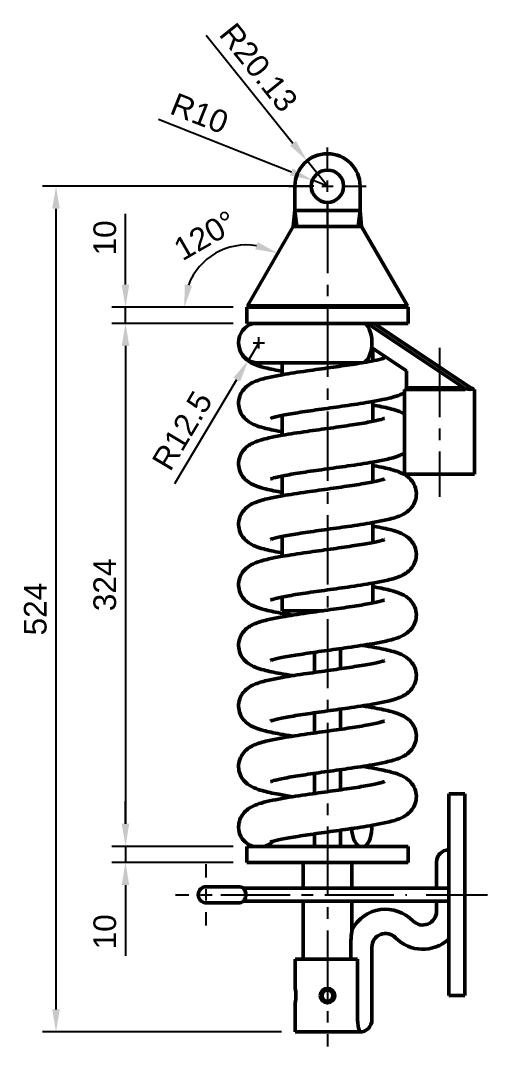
# Model space of a CAD drawing. Header units: millimetres. Extents: x 58 to 239, y 88 to 381.
# Drawn here: x 58.3 to 130.5, y 222.1 to 381 of the extents above; entities that cross this region are included whole.
import ezdxf

# ---------------------------------------------------------------- set-up
doc = ezdxf.new("R2010")
doc.units = ezdxf.units.MM
doc.header["$LTSCALE"] = 0.75
doc.linetypes.add('CENTER2', pattern=[28.575, 19.05, -3.175, 3.175, -3.175])
for name, color, linetype, lineweight in [('FD_Dimensions', 7, 'Continuous', 25), ('Smart Centers', 7, 'CENTER2', 25), ('Visible', 7, 'Continuous', 50)]:
    doc.layers.add(name, color=color, linetype=linetype, lineweight=lineweight)
doc.styles.get("Standard").update_dxf_attribs({"font": 'arial.ttf'})
doc.dimstyles.new('Dim-ISO-25', dxfattribs={"dimtxt": 3.5, "dimasz": 3.5, "dimexe": 2.1, "dimexo": 2.1, "dimgap": 1.4, "dimtad": 1, "dimzin": 12, "dimdsep": 46, "dimtxsty": 'Standard', "dimcen": 0, "dimazin": 3, "dimtp": 0.1, "dimtm": 0.1, "dimtfac": 0.714286, "dimtmove": 0, "dimatfit": 3, "dimfxl": 1, "dimtzin": 12, "dimarcsym": 0})

# ---------------------------------------------------------------- blocks, each defined once
blk = doc.blocks.new('*U1')
at = {"layer": 'Smart Centers', "color": 0, "ltscale": 0.75, "transparency": 16777216}
blk.add_line((0, 113.19), (0, -17.31), dxfattribs=at)
blk = doc.blocks.new('*U2')
at = {"layer": 'Smart Centers', "color": 0, "ltscale": 0.75, "transparency": 16777216}
blk.add_line((0, 12.99), (0, -10.06), dxfattribs=at)
blk = doc.blocks.new('*U3')
at = {"layer": 'Smart Centers', "color": 0, "ltscale": 0.75, "transparency": 16777216}
blk.add_line((-14.38, 0), (14.38, 0), dxfattribs=at)
blk = doc.blocks.new('*U4')
at = {"layer": 'Smart Centers', "color": 0, "ltscale": 0.75, "transparency": 16777216}
blk.add_line((-4.75, 0), (4.75, 0), dxfattribs=at)
blk = doc.blocks.new('*U5')
at = {"layer": 'Smart Centers', "color": 0, "linetype": 'Continuous', "ltscale": 0.75, "transparency": 16777216}
for p, q in [((-0.89, 0), (0.89, 0)), ((0, -0.89), (0, 0.89))]:
    blk.add_line(p, q, dxfattribs=at)
blk = doc.blocks.new('*U6')
at = {"layer": 'Smart Centers', "color": 0, "linetype": 'Continuous', "ltscale": 0.75, "transparency": 16777216}
for p, q in [((-0.89, 0), (0.89, 0)), ((0, -0.89), (0, 0.89))]:
    blk.add_line(p, q, dxfattribs=at)
blk = doc.blocks.new('*U7')
at = {"layer": 'Smart Centers', "color": 0, "ltscale": 0.75, "transparency": 16777216}
for p, q in [((0, 2.68), (0, 4.75)), ((-4.75, 0), (-2.68, 0)), ((2.68, 0), (4.75, 0)), ((0, -4.75), (0, -2.68))]:
    blk.add_line(p, q, dxfattribs=at)
at = {"layer": 'Smart Centers', "color": 0, "linetype": 'Continuous', "ltscale": 0.75, "transparency": 16777216}
for p, q in [((-0.89, 0), (0.89, 0)), ((0, -0.89), (0, 0.89))]:
    blk.add_line(p, q, dxfattribs=at)
blk = doc.blocks.new('*U8')
at = {"layer": 'Smart Centers', "color": 0, "ltscale": 0.75, "transparency": 16777216}
for p, q in [((0, 2.68), (0, 6)), ((-6, 0), (-2.68, 0)), ((2.68, 0), (6, 0)), ((0, -6), (0, -2.68))]:
    blk.add_line(p, q, dxfattribs=at)
at = {"layer": 'Smart Centers', "color": 0, "linetype": 'Continuous', "ltscale": 0.75, "transparency": 16777216}
for p, q in [((-0.89, 0), (0.89, 0)), ((0, -0.89), (0, 0.89))]:
    blk.add_line(p, q, dxfattribs=at)
blk = doc.blocks.new('*D37')
at = {"layer": 'Defpoints', "color": 0, "transparency": 16777216}
for p in [(63.79, 355.37), (105.79, 355.37), (100.79, 224.37)]:
    blk.add_point(p, dxfattribs=at)
at = {"layer": 'FD_Dimensions', "color": 0, "lineweight": -2, "transparency": 16777216}
for p, q in [((103.69, 355.37), (61.69, 355.37)), ((63.79, 227.87), (63.79, 351.87)), ((98.69, 224.37), (61.69, 224.37))]:
    blk.add_line(p, q, dxfattribs=at)
at = {"layer": 'FD_Dimensions', "color": 0, "transparency": 16777216}
for points in [[(63.2, 351.87), (64.37, 351.87), (63.79, 355.37)], [(63.2, 227.87), (64.37, 227.87), (63.79, 224.37)]]:
    blk.add_solid(points, dxfattribs=at)
at = {"layer": 'FD_Dimensions', "color": 0, "transparency": 16777216, "insert": (60.6, 289.87), "char_height": 3.5, "attachment_point": 5, "rotation": 90}
blk.add_mtext('524', dxfattribs=at)
blk = doc.blocks.new('*D38')
at = {"layer": 'Defpoints', "color": 0, "transparency": 16777216}
for p in [(103.46, 356.29), (105.79, 355.37)]:
    blk.add_point(p, dxfattribs=at)
at = {"layer": 'FD_Dimensions', "color": 0, "lineweight": -2, "transparency": 16777216}
for p, q in [((79.63, 365.73), (100.21, 357.58)), ((105.79, 355.37), (103.46, 356.29))]:
    blk.add_line(p, q, dxfattribs=at)
at = {"layer": 'FD_Dimensions', "color": 0, "transparency": 16777216}
blk.add_solid([(100.42, 358.12), (99.99, 357.04), (103.46, 356.29)], dxfattribs=at)
at = {"layer": 'FD_Dimensions', "color": 0, "transparency": 16777216, "insert": (85.99, 366.64), "char_height": 3.5, "attachment_point": 5, "rotation": 338.3956}
blk.add_mtext('R10', dxfattribs=at)
blk = doc.blocks.new('*D39')
at = {"layer": 'Defpoints', "color": 0, "transparency": 16777216}
for p in [(102.64, 359.3), (105.79, 355.37)]:
    blk.add_point(p, dxfattribs=at)
at = {"layer": 'FD_Dimensions', "color": 0, "lineweight": -2, "transparency": 16777216}
for p, q in [((87.03, 378.77), (100.45, 362.03)), ((105.79, 355.37), (102.64, 359.3))]:
    blk.add_line(p, q, dxfattribs=at)
at = {"layer": 'FD_Dimensions', "color": 0, "transparency": 16777216}
blk.add_solid([(100.9, 362.39), (99.99, 361.66), (102.64, 359.3)], dxfattribs=at)
at = {"layer": 'FD_Dimensions', "color": 0, "transparency": 16777216, "insert": (95.13, 373.76), "char_height": 3.5, "attachment_point": 5, "rotation": 308.7182}
blk.add_mtext('R20.13', dxfattribs=at)
blk = doc.blocks.new('*D40')
at = {"layer": 'Defpoints', "color": 0, "transparency": 16777216}
for p in [(100.5, 349.12), (91.61, 346.12), (93.29, 336.62), (93.41, 336.84), (118.29, 336.62)]:
    blk.add_point(p, dxfattribs=at)
at = {"layer": 'FD_Dimensions', "color": 0, "lineweight": -2, "transparency": 16777216}
blk.add_line((91.19, 336.62), (81.54, 336.62), dxfattribs=at)
blk.add_arc((93.29, 336.62), 9.65, 80.8979, 159.1021, dxfattribs=at)
at = {"layer": 'FD_Dimensions', "color": 0, "transparency": 16777216}
for points in [[(95.01, 346.7), (94.62, 345.6), (98.11, 344.98)], [(84.84, 339.96), (83.7, 340.17), (83.64, 336.62)]]:
    blk.add_solid(points, dxfattribs=at)
at = {"layer": 'FD_Dimensions', "color": 0, "transparency": 16777216, "insert": (86.87, 347.74), "char_height": 3.5, "attachment_point": 5, "rotation": 30}
blk.add_mtext('120°', dxfattribs=at)
blk = doc.blocks.new('*D41')
at = {"layer": 'Defpoints', "color": 0, "transparency": 16777216}
for p in [(95.16, 331.12), (93.56, 328.44)]:
    blk.add_point(p, dxfattribs=at)
at = {"layer": 'FD_Dimensions', "color": 0, "lineweight": -2, "transparency": 16777216}
for p, q in [((95.16, 331.12), (93.56, 328.44)), ((82.15, 309.32), (91.76, 325.43))]:
    blk.add_line(p, q, dxfattribs=at)
at = {"layer": 'FD_Dimensions', "color": 0, "transparency": 16777216}
blk.add_solid([(91.26, 325.73), (92.27, 325.13), (93.56, 328.44)], dxfattribs=at)
at = {"layer": 'FD_Dimensions', "color": 0, "transparency": 16777216, "insert": (83.32, 317.51), "char_height": 3.5, "attachment_point": 5, "rotation": 59.1659}
blk.add_mtext('R12.5', dxfattribs=at)
blk = doc.blocks.new('*D42')
at = {"layer": 'Defpoints', "color": 0, "transparency": 16777216}
for p in [(93.29, 334.12), (74.54, 253.12), (93.29, 253.12)]:
    blk.add_point(p, dxfattribs=at)
at = {"layer": 'FD_Dimensions', "color": 0, "lineweight": -2, "transparency": 16777216}
for p, q in [((91.19, 334.12), (72.44, 334.12)), ((74.54, 330.62), (74.54, 256.62)), ((91.19, 253.12), (72.44, 253.12))]:
    blk.add_line(p, q, dxfattribs=at)
at = {"layer": 'FD_Dimensions', "color": 0, "transparency": 16777216}
for points in [[(73.95, 330.62), (75.12, 330.62), (74.54, 334.12)], [(73.95, 256.62), (75.12, 256.62), (74.54, 253.12)]]:
    blk.add_solid(points, dxfattribs=at)
at = {"layer": 'FD_Dimensions', "color": 0, "transparency": 16777216, "insert": (71.35, 293.62), "char_height": 3.5, "attachment_point": 5, "rotation": 90}
blk.add_mtext('324', dxfattribs=at)
blk = doc.blocks.new('*D52')
at = {"layer": 'Defpoints', "color": 0, "transparency": 16777216}
for p in [(93.29, 253.12), (74.54, 250.62), (93.29, 250.62)]:
    blk.add_point(p, dxfattribs=at)
at = {"layer": 'FD_Dimensions', "color": 0, "lineweight": -2, "transparency": 16777216}
for p, q in [((74.54, 256.62), (74.54, 260.12)), ((91.19, 253.12), (72.44, 253.12)), ((74.54, 253.12), (74.54, 250.62)), ((91.19, 250.62), (72.44, 250.62)), ((74.54, 247.12), (74.54, 236.15))]:
    blk.add_line(p, q, dxfattribs=at)
at = {"layer": 'FD_Dimensions', "color": 0, "transparency": 16777216}
for points in [[(73.95, 256.62), (75.12, 256.62), (74.54, 253.12)], [(73.95, 247.12), (75.12, 247.12), (74.54, 250.62)]]:
    blk.add_solid(points, dxfattribs=at)
at = {"layer": 'FD_Dimensions', "color": 0, "transparency": 16777216, "insert": (71.35, 239.88), "char_height": 3.5, "attachment_point": 5, "rotation": 90}
blk.add_mtext('10', dxfattribs=at)
blk = doc.blocks.new('*D54')
at = {"layer": 'Defpoints', "color": 0, "transparency": 16777216}
for p in [(93.29, 336.62), (74.54, 334.12), (93.29, 334.12)]:
    blk.add_point(p, dxfattribs=at)
at = {"layer": 'FD_Dimensions', "color": 0, "lineweight": -2, "transparency": 16777216}
for p, q in [((74.54, 340.12), (74.54, 351.09)), ((91.19, 336.62), (72.44, 336.62)), ((74.54, 334.12), (74.54, 336.62)), ((91.19, 334.12), (72.44, 334.12)), ((74.54, 330.62), (74.54, 327.12))]:
    blk.add_line(p, q, dxfattribs=at)
at = {"layer": 'FD_Dimensions', "color": 0, "transparency": 16777216}
for points in [[(73.95, 340.12), (75.12, 340.12), (74.54, 336.62)], [(73.95, 330.62), (75.12, 330.62), (74.54, 334.12)]]:
    blk.add_solid(points, dxfattribs=at)
at = {"layer": 'FD_Dimensions', "color": 0, "transparency": 16777216, "insert": (71.35, 347.36), "char_height": 3.5, "attachment_point": 5, "rotation": 90}
blk.add_mtext('10', dxfattribs=at)

msp = doc.modelspace()

# ---------------------------------------------------------------- linework, layer by layer
at = {"layer": 'Visible', "extrusion": (0, 1, 0)}
for p, q in [((100.7525, 355.3711), (100.7525, 351.6211)), ((110.8187, 351.6211), (110.8187, 355.3711)), ((100.5025, 349.1211), (100.7525, 351.6211)), ((100.8972, 351.6211), (100.7525, 351.6211)), ((101.054, 349.1211), (100.7525, 351.6211)), ((110.674, 351.6211), (100.8972, 351.6211)), ((110.5172, 349.1211), (110.8187, 351.6211)), ((110.8187, 351.6211), (110.674, 351.6211)), ((110.8187, 351.6211), (111.0687, 349.1211)), ((100.5025, 349.1211), (93.4106, 336.8376)), ((100.5025, 349.1211), (101.054, 349.1211)), ((101.054, 349.1211), (102.5125, 349.1211)), ((102.5125, 349.1211), (109.0587, 349.1211)), ((109.0587, 349.1211), (110.5172, 349.1211)), ((110.5172, 349.1211), (111.0687, 349.1211)), ((111.0687, 349.1211), (118.1606, 336.8376)), ((118.2856, 336.6211), (93.2856, 336.6211)), ((93.2856, 336.6211), (93.2856, 334.1211)), ((93.4106, 336.8376), (118.1606, 336.8376)), ((93.5356, 336.6211), (93.4106, 336.8376)), ((118.0356, 336.6211), (118.1606, 336.8376)), ((118.2856, 336.6211), (118.2856, 334.1211)), ((93.2856, 334.1211), (118.2856, 334.1211)), ((111.9973, 334.1211), (126.9528, 324.1508)), ((112.9973, 334.1211), (127.9528, 324.1508)), ((118.0335, 326.7772), (112.617, 330.3882)), ((112.7856, 328.3146), (112.7856, 330.2758)), ((95.1606, 327.9961), (111.0981, 327.9961)), ((98.7856, 326.1631), (98.7856, 327.9961)), ((118.0335, 326.7772), (118.0335, 324.1508)), ((117.7276, 323.9008), (127.0761, 323.9008)), ((117.7276, 323.9008), (117.7276, 310.7758)), ((126.9528, 324.1508), (118.0335, 324.1508)), ((126.9528, 324.1508), (127.1282, 323.9753)), ((127.9528, 324.1508), (128.3036, 323.9753)), ((128.3261, 323.9008), (128.5529, 323.9008)), ((128.5529, 323.9008), (128.5529, 310.7758)), ((112.7856, 318.9396), (112.7856, 322.0165)), ((98.7856, 316.7881), (98.7856, 319.8653)), ((112.7856, 309.5646), (112.7856, 312.6415)), ((98.7856, 307.4131), (98.7856, 310.4901)), ((117.7276, 310.7758), (128.5529, 310.7758)), ((112.7856, 300.1896), (112.7856, 303.2665)), ((98.7856, 298.0381), (98.7856, 301.1151)), ((112.7856, 290.8146), (112.7856, 293.8915)), ((98.7856, 289.6211), (98.7856, 291.7401)), ((105.1177, 289.6211), (98.7856, 289.6211)), ((103.7856, 289.6211), (103.7856, 289.4334)), ((103.7856, 283.1811), (103.7856, 280.0584)), ((107.7856, 283.7463), (107.7856, 280.6235)), ((103.7856, 273.8061), (103.7856, 270.6834)), ((107.7856, 274.3713), (107.7856, 271.2485)), ((103.7856, 264.4311), (103.7856, 261.3084)), ((107.7856, 264.9963), (107.7856, 261.8735)), ((124.5356, 229.9961), (124.5356, 261.2461)), ((124.5356, 261.2461), (127.0356, 261.2461)), ((127.0356, 229.9961), (127.0356, 261.2461)), ((103.7856, 255.0561), (103.7856, 253.1211)), ((107.7856, 255.6213), (107.7856, 253.1211)), ((93.2856, 253.1211), (118.2856, 253.1211)), ((93.2856, 253.1211), (93.2856, 250.6211)), ((118.2856, 253.1211), (118.2856, 250.6211)), ((93.2856, 250.6211), (118.2856, 250.6211)), ((102.0356, 250.6211), (102.0356, 246.6211)), ((109.5356, 250.6211), (109.5356, 246.6211)), ((122.6606, 246.6211), (122.6606, 250.6801)), ((92.0356, 246.8711), (87.0356, 246.8711)), ((92.7856, 246.6211), (114.5356, 246.6211)), ((124.5356, 246.6211), (114.5356, 246.6211)), ((87.0356, 244.3711), (92.0356, 244.3711)), ((92.7856, 244.6211), (114.5356, 244.6211)), ((102.0356, 244.6211), (102.0356, 235.6211)), ((109.5356, 244.6211), (109.5356, 239.8275)), ((114.5356, 244.6211), (124.5356, 244.6211)), ((122.6606, 243.0582), (122.6606, 244.6211)), ((109.3876, 237.4961), (109.3876, 235.6211)), ((112.6606, 226.2461), (112.6606, 237.4961)), ((110.4341, 235.6211), (100.7856, 235.6211)), ((100.7856, 231.1211), (100.7856, 235.6211)), ((110.4341, 226.2461), (110.4341, 235.6211)), ((100.7856, 224.3711), (100.7856, 228.8711)), ((124.5356, 229.9961), (127.0356, 229.9961)), ((110.7856, 224.3711), (100.7856, 224.3711))]:
    msp.add_line(p, q, dxfattribs=at)
at = {"layer": 'Visible', "extrusion": (1.22465e-16, 0, -1)}
for centre, radius in [((-105.7856, 355.3711), 2.5), ((-105.7856, 229.9961), 1.125), ((-105.7856, 229.9961), 0.8474)]:
    msp.add_circle(centre, radius, dxfattribs=at)
at = {"layer": 'Visible'}
for centre, radius, start, end in [((105.7856, 355.3711), 5.0331, 0, 180), ((95.1606, 331.1211), 3.125, 106.260205, 180), ((95.1606, 331.1211), 3.125, 180, 270), ((95.1606, 256.1211), 3.125, 180, 253.739795), ((95.1606, 256.1211), 3.125, 286.260205, 314.913547), ((120.5356, 243.0582), 2.125, 224.048626, 0), ((114.7856, 237.4961), 2.125, 44.048626, 180)]:
    msp.add_arc(centre, radius, start, end, dxfattribs=at)
at = {"layer": 'Visible', "extrusion": (1.22465e-16, 0, -1)}
for centre, radius, start, end in [((-108.572, 348.3165), 20.4508, 252.870577, 262.011581), ((-124.5356, 250.6801), 1.875, 0, 90), ((-87.0356, 245.6211), 1.25, 270, 90), ((-92.0356, 245.6211), 1.25, 90, 126.869898), ((-92.0356, 245.6211), 1.25, 233.130102, 270), ((-114.7856, 237.4961), 5.875, 27.9962, 135.951374), ((-126.8083, 237.5566), 17.4205, 359.80079, 8.907138), ((-120.5356, 243.0582), 5.875, 227.089816, 315.951374), ((-95.8094, 229.9836), 5.1045, 167.124427, 179.859896), ((-95.8094, 230.0085), 5.1045, 180.140104, 192.875573), ((-115.7676, 226.2774), 5.3339, 339.060808, 359.663235), ((-110.7856, 226.2461), 1.875, 180, 270)]:
    msp.add_arc(centre, radius, start, end, dxfattribs=at)
at = {"layer": 'Visible', "extrusion": (1.22465e-16, 1.75162e-46, -1)}
msp.add_ellipse((111.0981, 331.1211), major_axis=(0, 3.125), ratio=0.5, start_param=0.28379411, end_param=3.14159265, dxfattribs=at)
at = {"layer": 'Visible'}
for centre, major_axis, ratio, start_param, end_param in [((123.1403, 325.1508), (4.6875, 4.6875), 0.57735027, 2.2802147, 2.3274389), ((123.1403, 325.1508), (4.6875, 4.6875), 0.57735027, 5.00294396, 5.01708163), ((123.1403, 327.0258), (-5.3729, 2.8755), 0.22773508, 2.52036969, 2.95818194), ((111.0981, 256.1211), (0, 3.125), 0.5, 1.64977173, 2.85779854), ((111.0981, 256.1211), (0, 3.125), 0.5, 3.42538676, 4.79170753)]:
    msp.add_ellipse(centre, major_axis=major_axis, ratio=ratio, start_param=start_param, end_param=end_param, dxfattribs=at)
at = {"layer": 'Visible', "extrusion": (1.22465e-16, -2.46519e-32, -1)}
msp.add_ellipse((123.1403, 325.1508), major_axis=(-4.6875, 4.6875), ratio=0.57735027, start_param=2.31330122, end_param=2.3274389, dxfattribs=at)
at = {"layer": 'Visible'}
for points, knots in [([(98.7856, 326.704), (98.6921, 326.7205), (98.5996, 326.737), (97.5266, 326.9312), (96.6611, 327.1113), (95.4755, 327.4285), (95.0727, 327.553), (94.2167, 327.8929), (93.7372, 328.1191), (92.9987, 328.7572), (92.7514, 329.0291), (92.344, 329.6771), (92.1835, 330.0629), (92.0581, 330.6794), (92.0356, 330.9007), (92.0356, 331.1211)], [232.07471933, 232.07471933, 232.07471933, 232.07471933, 232.21469525, 232.21469525, 233.71900898, 233.71900898, 234.61350406, 234.61350406, 235.66169899, 235.66169899, 236.19180693, 236.19180693, 236.73573402, 236.73573402, 237.02619706, 237.02619706, 237.02619706, 237.02619706]), ([(98.7856, 317.329), (98.6921, 317.3455), (98.5996, 317.362), (97.5266, 317.5562), (96.6611, 317.7363), (95.4755, 318.0535), (95.0727, 318.178), (94.2167, 318.5179), (93.7372, 318.7441), (92.9987, 319.3822), (92.7514, 319.6541), (92.344, 320.3021), (92.1835, 320.6879), (92.026, 321.4624), (92.0155, 321.8573), (92.1282, 322.6079), (92.2513, 322.9722), (92.5912, 323.617), (92.8117, 323.9029), (93.2836, 324.3758), (93.5371, 324.5635), (94.0829, 324.9014), (94.3741, 325.0361), (95.2926, 325.4028), (95.9508, 325.5795), (97.3519, 325.8977), (98.0513, 326.0338), (99.9515, 326.3685), (101.2608, 326.5691), (103.8, 326.9376), (105.0493, 327.111), (107.4107, 327.4436), (108.5573, 327.6075), (110.1003, 327.8442), (110.5792, 327.9204), (111.0324, 327.9961)], [202.44596018, 202.44596018, 202.44596018, 202.44596018, 202.5859361, 202.5859361, 204.09024984, 204.09024984, 204.98474491, 204.98474491, 206.03293984, 206.03293984, 206.56304779, 206.56304779, 207.10697487, 207.10697487, 207.61128177, 207.61128177, 208.11063923, 208.11063923, 208.61485708, 208.61485708, 209.14000474, 209.14000474, 209.80261614, 209.80261614, 211.22499163, 211.22499163, 212.36589941, 212.36589941, 214.06881814, 214.06881814, 215.54585014, 215.54585014, 216.94110775, 216.94110775, 217.5972315, 217.5972315, 217.5972315, 217.5972315]), ([(117.7276, 323.4271), (117.7163, 323.4203), (117.7051, 323.4137), (117.3729, 323.2192), (117.0666, 323.0859), (116.0384, 322.6996), (115.2565, 322.5056), (113.6769, 322.1751), (112.9638, 322.0442), (111.0607, 321.7236), (109.7761, 321.5313), (107.277, 321.1727), (106.0379, 321.0011), (103.7072, 320.6713), (102.581, 320.5083), (100.5825, 320.1955), (99.6733, 320.0406), (98.5824, 319.8255), (98.2698, 319.7589), (97.7552, 319.6386), (97.543, 319.5837), (97.2315, 319.4941), (97.1186, 319.4569), (97.0034, 319.4148), (96.9769, 319.4032), (96.9769, 319.4032)], [16.60772277, 16.60772277, 16.60772277, 16.60772277, 16.63236388, 16.63236388, 17.33655919, 17.33655919, 18.95460081, 18.95460081, 20.05928563, 20.05928563, 21.69370385, 21.69370385, 23.15483136, 23.15483136, 24.54237954, 24.54237954, 25.86975952, 25.86975952, 26.47631357, 26.47631357, 27.01971092, 27.01971092, 27.4816576, 27.4816576, 27.79509293, 27.79509293, 27.79509293, 27.79509293]), ([(112.7856, 321.4756), (112.8923, 321.4568), (112.9977, 321.438), (114.0812, 321.2411), (114.9439, 321.0608), (116.1278, 320.7416), (116.5309, 320.616), (117.1878, 320.3514), (117.4556, 320.2315), (117.7276, 320.0687)], [39.50110448, 39.50110448, 39.50110448, 39.50110448, 39.66069204, 39.66069204, 41.16676236, 41.16676236, 42.06558448, 42.06558448, 42.65854261, 42.65854261, 42.65854261, 42.65854261]), ([(98.7856, 307.954), (98.6921, 307.9705), (98.5996, 307.987), (97.5266, 308.1812), (96.6611, 308.3613), (95.4755, 308.6785), (95.0727, 308.803), (94.2167, 309.1429), (93.7372, 309.3691), (92.9987, 310.0072), (92.7514, 310.2791), (92.344, 310.9271), (92.1835, 311.3129), (92.026, 312.0874), (92.0155, 312.4823), (92.1282, 313.2329), (92.2513, 313.5972), (92.5912, 314.242), (92.8117, 314.5279), (93.2836, 315.0008), (93.5371, 315.1885), (94.0829, 315.5264), (94.3741, 315.6611), (95.2926, 316.0278), (95.9508, 316.2045), (97.3519, 316.5227), (98.0513, 316.6588), (99.9515, 316.9935), (101.2608, 317.1941), (103.8, 317.5626), (105.0493, 317.736), (107.4107, 318.0686), (108.5573, 318.2325), (110.6119, 318.5477), (111.5562, 318.7039), (113.0864, 318.9939), (113.7196, 319.1359), (114.2984, 319.2975), (114.431, 319.3402), (114.5641, 319.3882), (114.5943, 319.4014), (114.5943, 319.4014)], [172.81720103, 172.81720103, 172.81720103, 172.81720103, 172.95717696, 172.95717696, 174.46149069, 174.46149069, 175.35598576, 175.35598576, 176.4041807, 176.4041807, 176.93428864, 176.93428864, 177.47821572, 177.47821572, 177.98252262, 177.98252262, 178.48188008, 178.48188008, 178.98609793, 178.98609793, 179.51124559, 179.51124559, 180.173857, 180.173857, 181.59623248, 181.59623248, 182.73714026, 182.73714026, 184.44005899, 184.44005899, 185.91709099, 185.91709099, 187.31234861, 187.31234861, 188.64864925, 188.64864925, 189.89628336, 189.89628336, 190.40451207, 190.40451207, 190.7400203, 190.7400203, 190.7400203, 190.7400203]), ([(117.7276, 314.052), (117.4466, 313.884), (117.1761, 313.7601), (116.2784, 313.4018), (115.6201, 313.225), (114.2188, 312.9068), (113.5193, 312.7707), (111.6191, 312.4361), (110.3099, 312.2354), (107.7707, 311.867), (106.5214, 311.6936), (104.16, 311.361), (103.0134, 311.1971), (100.9589, 310.8819), (100.0147, 310.7257), (98.4846, 310.4357), (97.8515, 310.2937), (97.2728, 310.1321), (97.1402, 310.0894), (97.0072, 310.0414), (96.9769, 310.0282), (96.9769, 310.0282)], [46.24261627, 46.24261627, 46.24261627, 46.24261627, 46.85792242, 46.85792242, 48.28052032, 48.28052032, 49.42140741, 49.42140741, 51.12423224, 51.12423224, 52.60124419, 52.60124419, 53.99649299, 53.99649299, 55.33278384, 55.33278384, 56.58039933, 56.58039933, 57.08860283, 57.08860283, 57.42395891, 57.42395891, 57.42395891, 57.42395891]), ([(112.7856, 312.1006), (112.8793, 312.0841), (112.9719, 312.0676), (114.045, 311.8733), (114.9105, 311.6933), (116.096, 311.376), (116.4989, 311.2515), (117.3549, 310.9116), (117.8343, 310.6854), (118.5727, 310.0473), (118.8199, 309.7754), (119.2273, 309.1275), (119.3877, 308.7418), (119.5453, 307.9673), (119.5558, 307.5723), (119.4431, 306.8218), (119.32, 306.4574), (118.9801, 305.8126), (118.7595, 305.5267), (118.2877, 305.0539), (118.0341, 304.8661), (117.4883, 304.5282), (117.1971, 304.3935), (116.2787, 304.0269), (115.6205, 303.8501), (114.2194, 303.532), (113.5199, 303.3958), (111.6198, 303.0612), (110.3105, 302.8605), (107.7713, 302.4921), (106.522, 302.3186), (104.1605, 301.986), (103.0139, 301.8222), (100.9593, 301.507), (100.0151, 301.3508), (98.4849, 301.0608), (97.8517, 300.9187), (97.2729, 300.7571), (97.1403, 300.7144), (97.0072, 300.6664), (96.9769, 300.6532), (96.9769, 300.6532)], [69.12989943, 69.12989943, 69.12989943, 69.12989943, 69.27006968, 69.27006968, 70.7744007, 70.7744007, 71.66893807, 71.66893807, 72.71702222, 72.71702222, 73.24699315, 73.24699315, 73.79091371, 73.79091371, 74.29522098, 74.29522098, 74.79457842, 74.79457842, 75.29879627, 75.29879627, 75.82394389, 75.82394389, 76.48655502, 76.48655502, 77.90892914, 77.90892914, 79.04983705, 79.04983705, 80.75275635, 80.75275635, 82.22978848, 82.22978848, 83.62504615, 83.62504615, 84.96134685, 84.96134685, 86.20898107, 86.20898107, 86.71720994, 86.71720994, 87.05271911, 87.05271911, 87.05271911, 87.05271911]), ([(98.7856, 298.579), (98.6921, 298.5955), (98.5996, 298.612), (97.5266, 298.8062), (96.6611, 298.9863), (95.4755, 299.3035), (95.0727, 299.428), (94.2167, 299.7679), (93.7372, 299.9941), (92.9987, 300.6322), (92.7514, 300.9041), (92.344, 301.5521), (92.1835, 301.9379), (92.026, 302.7124), (92.0155, 303.1073), (92.1282, 303.8579), (92.2513, 304.2222), (92.5912, 304.867), (92.8117, 305.1529), (93.2836, 305.6258), (93.5371, 305.8135), (94.0829, 306.1514), (94.3741, 306.2861), (95.2926, 306.6528), (95.9508, 306.8295), (97.3519, 307.1477), (98.0513, 307.2838), (99.9515, 307.6185), (101.2608, 307.8191), (103.8, 308.1876), (105.0493, 308.361), (107.4107, 308.6936), (108.5573, 308.8575), (110.6119, 309.1727), (111.5562, 309.3289), (113.0864, 309.6189), (113.7196, 309.7609), (114.2984, 309.9225), (114.431, 309.9652), (114.5641, 310.0132), (114.5943, 310.0264), (114.5943, 310.0264)], [143.18844189, 143.18844189, 143.18844189, 143.18844189, 143.32841782, 143.32841782, 144.83273156, 144.83273156, 145.72722664, 145.72722664, 146.77542156, 146.77542156, 147.30552949, 147.30552949, 147.84945658, 147.84945658, 148.35376348, 148.35376348, 148.85312093, 148.85312093, 149.35733879, 149.35733879, 149.88248645, 149.88248645, 150.54509785, 150.54509785, 151.96747333, 151.96747333, 153.10838111, 153.10838111, 154.81129984, 154.81129984, 156.28833184, 156.28833184, 157.68358946, 157.68358946, 159.01989011, 159.01989011, 160.26752421, 160.26752421, 160.77575293, 160.77575293, 161.11126116, 161.11126116, 161.11126116, 161.11126116]), ([(112.7856, 302.7256), (112.8792, 302.7091), (112.9717, 302.6926), (114.0447, 302.4984), (114.9102, 302.3184), (116.0957, 302.0011), (116.4986, 301.8767), (117.3546, 301.5367), (117.8341, 301.3105), (118.5725, 300.6724), (118.8198, 300.4005), (119.2273, 299.7526), (119.3877, 299.3668), (119.5453, 298.5923), (119.5558, 298.1973), (119.4431, 297.4468), (119.32, 297.0824), (118.9801, 296.4376), (118.7595, 296.1517), (118.2877, 295.6789), (118.0341, 295.4911), (117.4883, 295.1532), (117.1971, 295.0185), (116.2787, 294.6519), (115.6205, 294.4751), (114.2194, 294.157), (113.5199, 294.0208), (111.6198, 293.6862), (110.3105, 293.4855), (107.7713, 293.1171), (106.522, 292.9436), (104.1605, 292.611), (103.0139, 292.4472), (100.9593, 292.132), (100.0151, 291.9758), (98.4849, 291.6858), (97.8517, 291.5437), (97.2729, 291.3821), (97.1403, 291.3394), (97.0072, 291.2914), (96.9769, 291.2782), (96.9769, 291.2782)], [98.75865898, 98.75865898, 98.75865898, 98.75865898, 98.89863371, 98.89863371, 100.40294734, 100.40294734, 101.29744215, 101.29744215, 102.34563776, 102.34563776, 102.87574655, 102.87574655, 103.41967367, 103.41967367, 103.92398057, 103.92398057, 104.42333803, 104.42333803, 104.92755588, 104.92755588, 105.45270354, 105.45270354, 106.11531495, 106.11531495, 107.53769044, 107.53769044, 108.67859822, 108.67859822, 110.38151694, 110.38151694, 111.85854894, 111.85854894, 113.25380656, 113.25380656, 114.5901072, 114.5901072, 115.83774131, 115.83774131, 116.34597002, 116.34597002, 116.68147825, 116.68147825, 116.68147825, 116.68147825]), ([(100.4119, 288.9335), (99.7402, 289.0396), (99.1001, 289.1464), (97.5266, 289.4312), (96.6611, 289.6113), (95.4755, 289.9285), (95.0727, 290.053), (94.2167, 290.3929), (93.7372, 290.6191), (92.9987, 291.2572), (92.7514, 291.5291), (92.344, 292.1771), (92.1835, 292.5629), (92.026, 293.3374), (92.0155, 293.7323), (92.1282, 294.4829), (92.2513, 294.8472), (92.5912, 295.492), (92.8117, 295.7779), (93.2836, 296.2508), (93.5371, 296.4385), (94.0829, 296.7764), (94.3741, 296.9111), (95.2926, 297.2778), (95.9508, 297.4545), (97.3519, 297.7727), (98.0513, 297.9088), (99.9515, 298.2435), (101.2608, 298.4441), (103.8, 298.8126), (105.0493, 298.986), (107.4107, 299.3186), (108.5573, 299.4825), (110.6119, 299.7977), (111.5562, 299.9539), (113.0864, 300.2439), (113.7196, 300.3859), (114.2984, 300.5475), (114.431, 300.5902), (114.5641, 300.6382), (114.5943, 300.6514), (114.5943, 300.6514)], [112.79257173, 112.79257173, 112.79257173, 112.79257173, 113.69965629, 113.69965629, 115.20396981, 115.20396981, 116.09846437, 116.09846437, 117.14666066, 117.14666066, 117.67677028, 117.67677028, 118.22069744, 118.22069744, 118.72500433, 118.72500433, 119.22436179, 119.22436179, 119.72857965, 119.72857965, 120.25372731, 120.25372731, 120.91633871, 120.91633871, 122.33871422, 122.33871422, 123.47962199, 123.47962199, 125.18254071, 125.18254071, 126.65957271, 126.65957271, 128.05483033, 128.05483033, 129.39113098, 129.39113098, 130.63876508, 130.63876508, 131.14699379, 131.14699379, 131.48250201, 131.48250201, 131.48250201, 131.48250201]), ([(112.7856, 293.3506), (112.8792, 293.3341), (112.9717, 293.3176), (114.0447, 293.1234), (114.9102, 292.9434), (116.0957, 292.6261), (116.4986, 292.5017), (117.3546, 292.1617), (117.8341, 291.9355), (118.5725, 291.2974), (118.8198, 291.0255), (119.2273, 290.3776), (119.3877, 289.9918), (119.5453, 289.2173), (119.5558, 288.8223), (119.4431, 288.0718), (119.32, 287.7074), (118.9801, 287.0626), (118.7595, 286.7767), (118.2877, 286.3039), (118.0341, 286.1161), (117.4883, 285.7782), (117.1971, 285.6435), (116.2787, 285.2769), (115.6205, 285.1001), (114.2194, 284.782), (113.5199, 284.6458), (111.6198, 284.3112), (110.3105, 284.1105), (107.7713, 283.7421), (106.522, 283.5686), (104.1605, 283.236), (103.0139, 283.0722), (100.9593, 282.757), (100.0151, 282.6008), (98.4849, 282.3108), (97.8517, 282.1687), (97.2729, 282.0071), (97.1403, 281.9644), (97.0072, 281.9164), (96.9769, 281.9032), (96.9769, 281.9032)], [128.38741812, 128.38741812, 128.38741812, 128.38741812, 128.52739405, 128.52739405, 130.03170779, 130.03170779, 130.92620286, 130.92620286, 131.97439779, 131.97439779, 132.50450573, 132.50450573, 133.04843282, 133.04843282, 133.55273971, 133.55273971, 134.05209717, 134.05209717, 134.55631503, 134.55631503, 135.08146268, 135.08146268, 135.74407409, 135.74407409, 137.16644957, 137.16644957, 138.30735735, 138.30735735, 140.01027608, 140.01027608, 141.48730808, 141.48730808, 142.8825657, 142.8825657, 144.21886634, 144.21886634, 145.46650045, 145.46650045, 145.97472917, 145.97472917, 146.3102374, 146.3102374, 146.3102374, 146.3102374]), ([(100.4119, 279.5585), (99.7399, 279.6647), (99.0996, 279.7715), (97.5259, 280.0564), (96.6604, 280.2364), (95.4749, 280.5537), (95.072, 280.6782), (94.2161, 281.0182), (93.7367, 281.2444), (92.9985, 281.8825), (92.7513, 282.1543), (92.344, 282.8021), (92.1835, 283.1879), (92.026, 283.9624), (92.0155, 284.3573), (92.1282, 285.1079), (92.2513, 285.4722), (92.5912, 286.117), (92.8117, 286.4029), (93.2836, 286.8758), (93.5371, 287.0635), (94.0829, 287.4014), (94.3741, 287.5361), (95.2926, 287.9028), (95.9507, 288.0795), (97.3519, 288.3977), (98.0513, 288.5338), (99.9515, 288.8685), (101.2608, 289.0691), (103.8, 289.4376), (105.0493, 289.611), (107.4107, 289.9436), (108.5573, 290.1075), (110.6119, 290.4226), (111.5562, 290.5788), (113.0864, 290.8689), (113.7195, 291.0109), (114.2983, 291.1725), (114.431, 291.2152), (114.5641, 291.2632), (114.5943, 291.2764), (114.5943, 291.2764)], [83.16381273, 83.16381273, 83.16381273, 83.16381273, 84.07129496, 84.07129496, 85.57564395, 85.57564395, 86.47022528, 86.47022528, 87.51819431, 87.51819431, 88.04802287, 88.04802287, 88.59193664, 88.59193664, 89.09624432, 89.09624432, 89.59560173, 89.59560173, 90.09981957, 90.09981957, 90.62496715, 90.62496715, 91.28757802, 91.28757802, 92.70995078, 92.70995078, 93.85085881, 93.85085881, 95.55377869, 95.55377869, 97.03081094, 97.03081094, 98.42606866, 98.42606866, 99.76236943, 99.76236943, 101.01000376, 101.01000376, 101.51823279, 101.51823279, 101.85374288, 101.85374288, 101.85374288, 101.85374288]), ([(111.1594, 284.2461), (111.8311, 284.14), (112.4711, 284.0332), (114.0447, 283.7484), (114.9102, 283.5684), (116.0957, 283.2511), (116.4986, 283.1267), (117.3546, 282.7867), (117.8341, 282.5605), (118.5725, 281.9224), (118.8198, 281.6505), (119.2273, 281.0026), (119.3877, 280.6168), (119.5453, 279.8423), (119.5558, 279.4473), (119.4431, 278.6968), (119.32, 278.3324), (118.9801, 277.6876), (118.7595, 277.4017), (118.2877, 276.9289), (118.0341, 276.7411), (117.4883, 276.4032), (117.1971, 276.2685), (116.2787, 275.9019), (115.6205, 275.7251), (114.2194, 275.407), (113.5199, 275.2708), (111.6198, 274.9362), (110.3105, 274.7355), (107.7713, 274.3671), (106.522, 274.1936), (104.1605, 273.861), (103.0139, 273.6972), (100.9593, 273.382), (100.0151, 273.2258), (98.4849, 272.9358), (97.8517, 272.7937), (97.2729, 272.6321), (97.1403, 272.5894), (97.0072, 272.5414), (96.9769, 272.5282), (96.9769, 272.5282)], [157.24906627, 157.24906627, 157.24906627, 157.24906627, 158.15615319, 158.15615319, 159.66046693, 159.66046693, 160.554962, 160.554962, 161.60315693, 161.60315693, 162.13326488, 162.13326488, 162.67719196, 162.67719196, 163.18149886, 163.18149886, 163.68085632, 163.68085632, 164.18507417, 164.18507417, 164.71022183, 164.71022183, 165.37283323, 165.37283323, 166.79520872, 166.79520872, 167.9361165, 167.9361165, 169.63903523, 169.63903523, 171.11606723, 171.11606723, 172.51132485, 172.51132485, 173.84762549, 173.84762549, 175.09525959, 175.09525959, 175.60348831, 175.60348831, 175.93899654, 175.93899654, 175.93899654, 175.93899654]), ([(100.4118, 270.1835), (99.7216, 270.2926), (99.0645, 270.4024), (97.4794, 270.6906), (96.6175, 270.871), (95.4341, 271.1909), (95.0309, 271.3168), (94.1795, 271.6612), (93.7032, 271.8909), (92.9808, 272.5268), (92.7434, 272.7914), (92.3433, 273.4285), (92.1833, 273.8137), (92.0259, 274.5876), (92.0155, 274.9826), (92.1282, 275.7332), (92.2514, 276.0975), (92.5914, 276.7423), (92.8119, 277.0282), (93.2838, 277.501), (93.5374, 277.6887), (94.0832, 278.0266), (94.3744, 278.1613), (95.2931, 278.528), (95.9516, 278.7047), (97.3531, 279.0229), (98.0526, 279.1591), (99.9528, 279.4937), (101.262, 279.6943), (103.8011, 280.0627), (105.0504, 280.2362), (107.4118, 280.5687), (108.5584, 280.7326), (110.6128, 281.0478), (111.557, 281.204), (113.087, 281.494), (113.72, 281.636), (114.2986, 281.7976), (114.4312, 281.8403), (114.5641, 281.8882), (114.5943, 281.9014), (114.5943, 281.9014)], [53.53506282, 53.53506282, 53.53506282, 53.53506282, 54.4674454, 54.4674454, 55.97403447, 55.97403447, 56.8741454, 56.8741454, 57.90788434, 57.90788434, 58.42020185, 58.42020185, 58.96328899, 58.96328899, 59.46763936, 59.46763936, 59.966994, 59.966994, 60.47121505, 60.47121505, 60.99637658, 60.99637658, 61.65907685, 61.65907685, 63.08190584, 63.08190584, 64.22277137, 64.22277137, 65.92549869, 65.92549869, 67.40248982, 67.40248982, 68.79772945, 68.79772945, 70.13401012, 70.13401012, 71.38160627, 71.38160627, 71.88978358, 71.88978358, 72.22498159, 72.22498159, 72.22498159, 72.22498159]), ([(111.1594, 274.8711), (111.8311, 274.765), (112.4711, 274.6582), (114.0447, 274.3734), (114.9102, 274.1934), (116.0957, 273.8761), (116.4986, 273.7517), (117.3546, 273.4117), (117.8341, 273.1855), (118.5725, 272.5474), (118.8198, 272.2755), (119.2273, 271.6276), (119.3877, 271.2418), (119.5453, 270.4673), (119.5558, 270.0723), (119.4431, 269.3218), (119.32, 268.9574), (118.9801, 268.3126), (118.7595, 268.0267), (118.2877, 267.5539), (118.0341, 267.3661), (117.4883, 267.0282), (117.1971, 266.8935), (116.2787, 266.5269), (115.6205, 266.3501), (114.2194, 266.032), (113.5199, 265.8958), (111.6198, 265.5612), (110.3105, 265.3605), (107.7713, 264.9921), (106.522, 264.8186), (104.1605, 264.486), (103.0139, 264.3222), (100.9593, 264.007), (100.0151, 263.8508), (98.4849, 263.5608), (97.8517, 263.4187), (97.2729, 263.2571), (97.1403, 263.2144), (97.0072, 263.1664), (96.9769, 263.1532), (96.9769, 263.1532)], [186.87782541, 186.87782541, 186.87782541, 186.87782541, 187.78491234, 187.78491234, 189.28922608, 189.28922608, 190.18372115, 190.18372115, 191.23191608, 191.23191608, 191.76202402, 191.76202402, 192.30595111, 192.30595111, 192.81025801, 192.81025801, 193.30961546, 193.30961546, 193.81383332, 193.81383332, 194.33898098, 194.33898098, 195.00159238, 195.00159238, 196.42396786, 196.42396786, 197.56487565, 197.56487565, 199.26779437, 199.26779437, 200.74482637, 200.74482637, 202.14008399, 202.14008399, 203.47638464, 203.47638464, 204.72401874, 204.72401874, 205.23224746, 205.23224746, 205.56775569, 205.56775569, 205.56775569, 205.56775569]), ([(100.4118, 260.8085), (99.6392, 260.9306), (98.9077, 261.0537), (97.2729, 261.3574), (96.427, 261.5395), (95.2514, 261.8719), (94.8447, 262.0057), (94.009, 262.3744), (93.5472, 262.622), (92.896, 263.2474), (92.6989, 263.4826), (92.3319, 264.078), (92.176, 264.4619), (92.0241, 265.2343), (92.0163, 265.6294), (92.1339, 266.3789), (92.2593, 266.7422), (92.6028, 267.3841), (92.8246, 267.6682), (93.298, 268.1376), (93.5517, 268.3237), (94.0999, 268.6603), (94.3931, 268.7947), (95.3271, 269.1642), (96.0025, 269.3434), (97.4302, 269.6635), (98.1333, 269.7992), (100.0354, 270.1318), (101.3402, 270.331), (103.8725, 270.6978), (105.1202, 270.8709), (107.4773, 271.203), (108.621, 271.3668), (110.6677, 271.6816), (111.607, 271.8377), (113.1246, 272.1269), (113.7508, 272.2686), (114.3164, 272.428), (114.4446, 272.4698), (114.5675, 272.5147), (114.5943, 272.5264), (114.5943, 272.5264)], [23.90629494, 23.90629494, 23.90629494, 23.90629494, 24.9507062, 24.9507062, 26.46788245, 26.46788245, 27.395367, 27.395367, 28.36507628, 28.36507628, 28.80465825, 28.80465825, 29.34391026, 29.34391026, 29.84823467, 29.84823467, 30.34756765, 30.34756765, 30.85197734, 30.85197734, 31.3780149, 31.3780149, 32.04629939, 32.04629939, 33.49738288, 33.49738288, 34.63519981, 34.63519981, 36.32636364, 36.32636364, 37.80085306, 37.80085306, 39.194974, 39.194974, 40.53000547, 40.53000547, 41.77521713, 41.77521713, 42.28016187, 42.28016187, 42.59609598, 42.59609598, 42.59609598, 42.59609598]), ([(111.1594, 265.4961), (111.8311, 265.39), (112.4711, 265.2832), (114.0447, 264.9984), (114.9102, 264.8184), (116.0957, 264.5011), (116.4986, 264.3767), (117.3546, 264.0367), (117.8341, 263.8105), (118.5725, 263.1724), (118.8198, 262.9005), (119.2273, 262.2526), (119.3877, 261.8668), (119.5453, 261.0923), (119.5558, 260.6973), (119.4431, 259.9468), (119.32, 259.5824), (118.9801, 258.9376), (118.7595, 258.6517), (118.2877, 258.1789), (118.0341, 257.9911), (117.4883, 257.6532), (117.1971, 257.5185), (116.2787, 257.1519), (115.6205, 256.9751), (114.2194, 256.657), (113.5199, 256.5208), (111.6198, 256.1862), (110.3105, 255.9855), (107.7713, 255.6171), (106.522, 255.4436), (104.1605, 255.111), (103.0139, 254.9472), (100.9593, 254.632), (100.0151, 254.4758), (98.4849, 254.1858), (97.8517, 254.0437), (97.2729, 253.8821), (97.1403, 253.8394), (97.0072, 253.7914), (96.9769, 253.7782), (96.9769, 253.7782)], [216.50658456, 216.50658456, 216.50658456, 216.50658456, 217.41367149, 217.41367149, 218.91798522, 218.91798522, 219.81248029, 219.81248029, 220.86067523, 220.86067523, 221.39078317, 221.39078317, 221.93471025, 221.93471025, 222.43901715, 222.43901715, 222.93837461, 222.93837461, 223.44259246, 223.44259246, 223.96774012, 223.96774012, 224.63035153, 224.63035153, 226.05272701, 226.05272701, 227.19363479, 227.19363479, 228.89655352, 228.89655352, 230.37358552, 230.37358552, 231.76884314, 231.76884314, 233.10514378, 233.10514378, 234.35277789, 234.35277789, 234.8610066, 234.8610066, 235.19651483, 235.19651483, 235.19651483, 235.19651483]), ([(92.0356, 256.1211), (92.0356, 256.5112), (92.1081, 256.9059), (92.3689, 257.6128), (92.5566, 257.9344), (92.9887, 258.4791), (93.2362, 258.7048), (93.7468, 259.0839), (94.0113, 259.2313), (94.6941, 259.5577), (95.1104, 259.7), (96.5842, 260.1318), (97.8508, 260.3823), (100.5896, 260.8449), (102.0234, 261.0574), (104.6661, 261.4339), (105.8969, 261.6042), (108.2024, 261.9321), (109.3119, 262.0944), (111.2653, 262.4053), (112.1466, 262.5591), (113.1862, 262.7708), (113.4802, 262.8358), (113.9537, 262.9512), (114.1447, 263.003), (114.4134, 263.0842), (114.5058, 263.1165), (114.5804, 263.1452), (114.5943, 263.1514), (114.5943, 263.1514)], [0, 0, 0, 0, 0.51411468, 0.51411468, 1.01421969, 1.01421969, 1.52689736, 1.52689736, 2.10446495, 2.10446495, 3.06793375, 3.06793375, 5.2176514, 5.2176514, 7.01862781, 7.01862781, 8.46898337, 8.46898337, 9.85079721, 9.85079721, 11.17103629, 11.17103629, 11.76998855, 11.76998855, 12.29865399, 12.29865399, 12.73945343, 12.73945343, 12.96689366, 12.96689366, 12.96689366, 12.96689366]), ([(92.7857, 244.621), (92.7857, 244.621), (92.7877, 244.623), (92.8016, 244.6369), (92.8232, 244.6586), (92.8867, 244.7341), (92.9353, 244.7997), (93.025, 244.9707), (93.0645, 245.0691), (93.1208, 245.2823), (93.139, 245.3926), (93.1536, 245.624), (93.1495, 245.7412), (93.1185, 245.9764), (93.0903, 246.0895), (93.0109, 246.3083), (92.9587, 246.4019), (92.8738, 246.5257), (92.8371, 246.5676), (92.7958, 246.6115), (92.7856, 246.6211), (92.7856, 246.6211)], [-1.24129057, -1.24129057, -1.24129057, -1.24129057, -1.1965497, -1.1965497, -1.08618734, -1.08618734, -0.9332364, -0.9332364, -0.79240201, -0.79240201, -0.66455037, -0.66455037, -0.53530358, -0.53530358, -0.39595423, -0.39595423, -0.22996753, -0.22996753, -0.09662213, -0.09662213, 0, 0, 0, 0])]:
    msp.add_open_spline(points, degree=3, knots=knots, dxfattribs=at)

# ---------------------------------------------------------------- block references
at = {"layer": 'Smart Centers', "ltscale": 0.75}
for name, p in [('*U8', (105.7856, 355.3711)), ('*U6', (105.7856, 355.3711)), ('*U1', (105.7856, 239.4267)), ('*U5', (95.1606, 331.1211)), ('*U2', (123.1403, 317.3383)), ('*U7', (87.0356, 245.6211)), ('*U3', (103.6606, 245.6211)), ('*U4', (125.7856, 245.6211))]:
    msp.add_blockref(name, p, dxfattribs=at)

# ---------------------------------------------------------------- dimensions: what is measured, and where the dimension line sits
at = {"layer": 'FD_Dimensions'}
dim = msp.add_radius_dim(center=(105.7856, 355.3711), mpoint=(102.6375, 359.2981), dimstyle='Dim-ISO-25', override={"dimlfac": 4, "dimse1": 1, "dimclrd": 0, "dimclre": 0}, dxfattribs=at)
dim.commit()
dim.dimension.update_dxf_attribs({"geometry": '*D39', "text_midpoint": (95.1296, 373.7605)})
for center, mpoint, override, picture, middle in [((105.7856, 355.3711), (103.4613, 356.2916), {"dimlfac": 4, "dimse1": 1, "dimclrd": 0, "dimclre": 0}, '*D38', (84.8163, 363.6753)), ((95.1606, 331.1211), (93.5589, 328.4378), {"dimlfac": 4, "dimse1": 1}, '*D41', (86.0584, 315.8725))]:
    dim = msp.add_radius_dim(center=center, mpoint=mpoint, dimstyle='Dim-ISO-25', override=override, dxfattribs=at)
    dim.commit()
    dim.dimension.update_dxf_attribs({"geometry": picture, "text_midpoint": middle, "dimtype": 164})
for base, p1, p2, angle, override, picture, middle in [((63.7856, 355.3711), (100.7856, 224.3711), (105.7856, 355.3711), 270, {"dimlfac": 4, "dimclrd": 0, "dimclre": 0}, '*D37', (60.5986, 289.8711)), ((74.5352, 253.1211), (93.2856, 334.1211), (93.2856, 253.1211), 90, {"dimlfac": 4, "dimclrd": 0, "dimclre": 0, "dimtmove": 0}, '*D42', (71.347, 293.6211))]:
    dim = msp.add_linear_dim(base=base, p1=p1, p2=p2, angle=angle, dimstyle='Dim-ISO-25', override=override, dxfattribs=at)
    dim.commit()
    dim.dimension.update_dxf_attribs({"geometry": picture, "text_midpoint": middle})
dim = msp.add_angular_dim_2l(base=(91.61, 346.1238), line1=((118.2856, 336.6211), (93.2856, 336.6211)), line2=((100.5025, 349.1211), (93.4106, 336.8376)), dimstyle='Dim-ISO-25', override={"dimlfac": 4, "dimpost": '', "dimclrd": 0, "dimclre": 0}, dxfattribs=at)
dim.commit()
dim.dimension.update_dxf_attribs({"geometry": '*D40', "text_midpoint": (86.8674, 347.7377)})
for base, p1, p2, angle, override, picture, middle in [((74.5352, 334.1211), (93.2856, 336.6211), (93.2856, 334.1211), 270, {"dimlfac": 4, "dimtmove": 0}, '*D54', (74.5352, 347.3572)), ((74.5352, 250.6211), (93.2856, 253.1211), (93.2856, 250.6211), 90, {"dimlfac": 4, "dimclrd": 0, "dimclre": 0, "dimtmove": 0}, '*D52', (74.5352, 239.8849))]:
    dim = msp.add_linear_dim(base=base, p1=p1, p2=p2, angle=angle, dimstyle='Dim-ISO-25', override=override, dxfattribs=at)
    dim.commit()
    dim.dimension.update_dxf_attribs({"geometry": picture, "text_midpoint": middle, "dimtype": 160})

doc.saveas('drawing.dxf')
